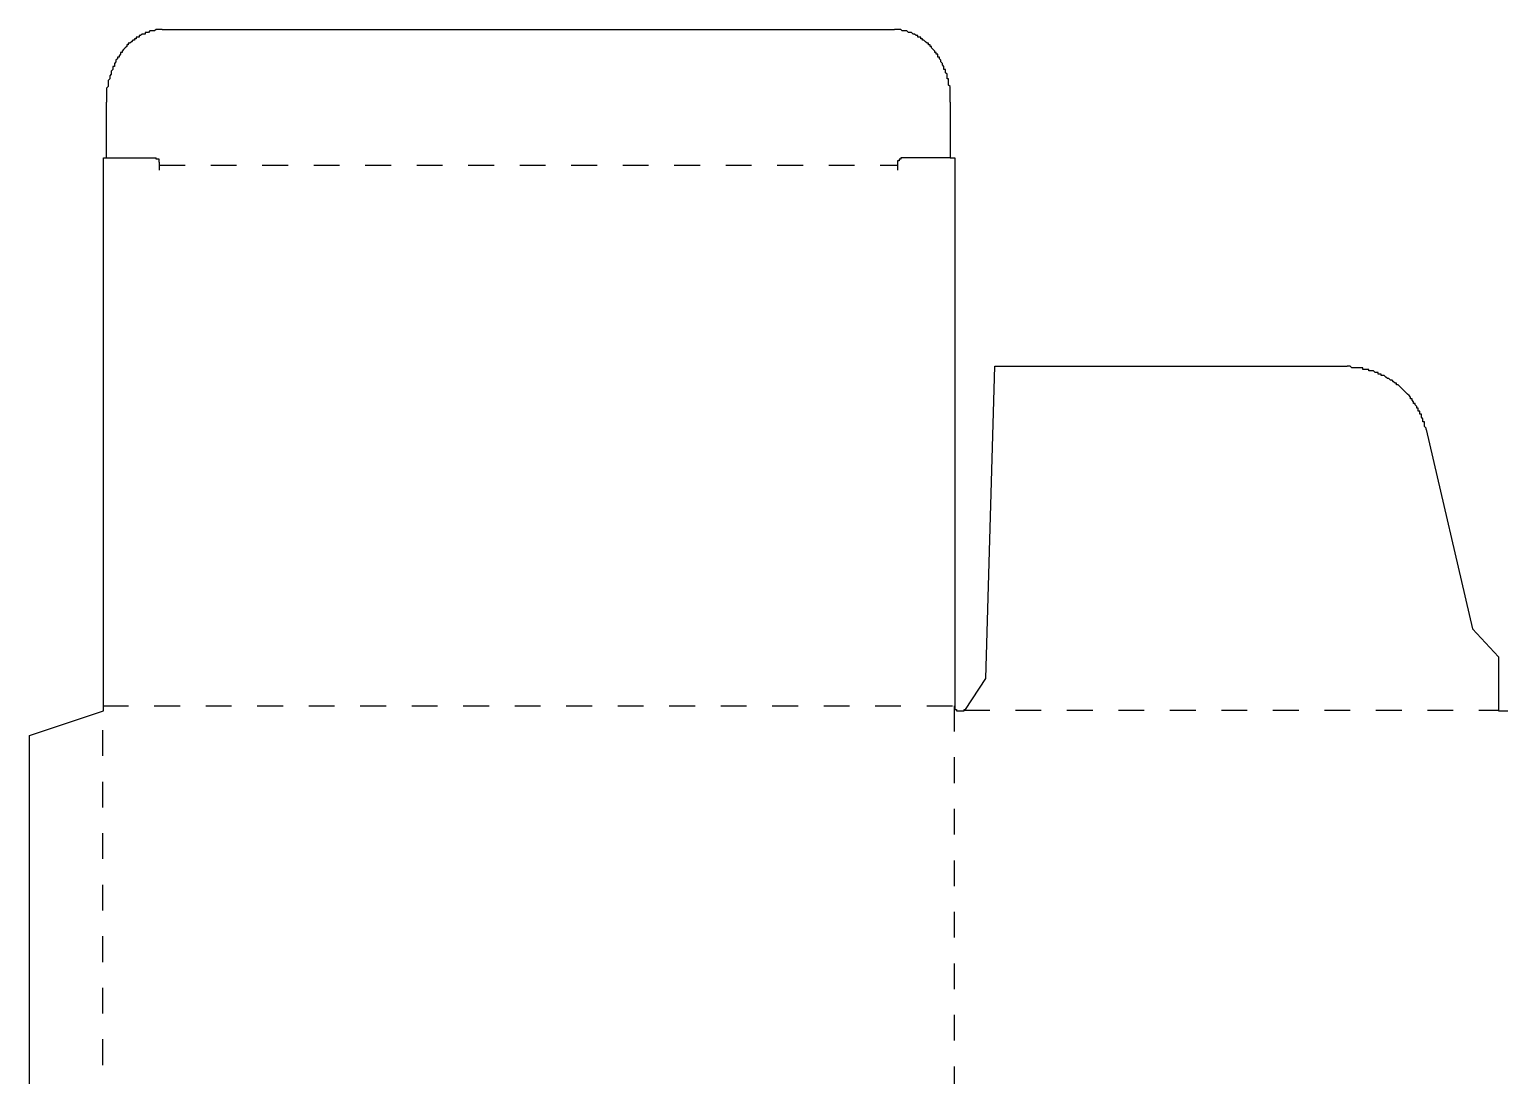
# Model space of a CAD drawing. Extents: x 11 to 1347, y -989 to -14.
# Drawn here: x 11 to 696, y -502 to -14 of the extents above; entities that cross this region are included whole.
import ezdxf

# ---------------------------------------------------------------- set-up
doc = ezdxf.new("R2010")
doc.units = 0
doc.linetypes.add('DASHED', pattern=[24, 12, -12])
doc.layers.add('CREASE', color=5, linetype='DASHED')
doc.layers.add('CUT', color=1, linetype='CONTINUOUS')

msp = doc.modelspace()

# ---------------------------------------------------------------- linework, layer by layer
at = {"layer": 'CREASE'}
for p, q in [((71.33, -77.59), (415.53, -77.59)), ((45, -329.55), (441.85, -329.55)), ((45, -784.92), (45, -331.65)), ((441.85, -329.55), (441.85, -784.92)), ((446.34, -331.65), (695.71, -331.65))]:
    msp.add_line(p, q, dxfattribs=at)
at = {"layer": 'CUT'}
for p, q in [((58.32, -20.16), (57.6, -20.88)), ((59.04, -19.44), (58.32, -20.16)), ((58.32, -20.16), (58.32, -20.16)), ((59.76, -19.44), (59.04, -19.44)), ((59.04, -19.44), (59.04, -19.44)), ((60.48, -18.72), (59.76, -18.72)), ((59.76, -18.72), (59.76, -19.44)), ((61.2, -18), (60.48, -18)), ((60.48, -18), (60.48, -18.72)), ((61.92, -18), (61.2, -18)), ((61.2, -18), (61.2, -18)), ((62.64, -17.28), (61.92, -17.28)), ((61.92, -17.28), (61.92, -18)), ((63.36, -16.56), (62.64, -17.28)), ((62.64, -17.28), (62.64, -17.28)), ((64.08, -16.56), (63.36, -16.56)), ((63.36, -16.56), (63.36, -16.56)), ((64.8, -16.56), (64.08, -16.56)), ((65.52, -15.84), (64.8, -15.84)), ((64.8, -15.84), (64.8, -16.56)), ((66.24, -15.84), (65.52, -15.84)), ((65.52, -15.84), (65.52, -15.84)), ((66.96, -15.12), (66.24, -15.84)), ((66.24, -15.84), (66.24, -15.84)), ((67.68, -15.12), (66.96, -15.12)), ((66.96, -15.12), (66.96, -15.12)), ((68.4, -15.12), (67.68, -15.12)), ((67.68, -15.12), (67.68, -15.12)), ((69.12, -15.12), (68.4, -15.12)), ((69.84, -14.4), (69.12, -15.12)), ((69.12, -15.12), (69.12, -15.12)), ((70.56, -14.4), (69.84, -14.4)), ((69.84, -14.4), (69.84, -14.4)), ((71.28, -14.4), (70.56, -14.4)), ((70.56, -14.4), (70.56, -14.4)), ((72, -14.4), (71.28, -14.4)), ((72.72, -14.4), (72, -14.4)), ((72, -14.4), (72, -14.4)), ((72.72, -14.4), (414, -14.4)), ((72.72, -14.4), (72.72, -14.4)), ((414.72, -14.4), (414, -14.4)), ((414, -14.4), (414, -14.4)), ((415.44, -14.4), (414.72, -14.4)), ((416.16, -14.4), (415.44, -14.4)), ((415.44, -14.4), (415.44, -14.4)), ((416.88, -14.4), (416.16, -14.4)), ((416.16, -14.4), (416.16, -14.4)), ((417.6, -15.12), (416.88, -14.4)), ((416.88, -14.4), (416.88, -14.4)), ((418.32, -15.12), (417.6, -15.12)), ((419.04, -15.12), (418.32, -15.12)), ((418.32, -15.12), (418.32, -15.12)), ((419.76, -15.12), (419.04, -15.12)), ((419.04, -15.12), (419.04, -15.12)), ((420.48, -15.84), (419.76, -15.12)), ((419.76, -15.12), (419.76, -15.12)), ((421.2, -15.84), (420.48, -15.84)), ((420.48, -15.84), (420.48, -15.84)), ((421.92, -15.84), (421.2, -15.84)), ((422.64, -16.56), (421.92, -15.84)), ((421.92, -15.84), (421.92, -15.84)), ((423.36, -16.56), (422.64, -16.56)), ((422.64, -16.56), (422.64, -16.56)), ((424.08, -17.28), (423.36, -16.56)), ((423.36, -16.56), (423.36, -16.56)), ((424.8, -17.28), (424.08, -17.28)), ((424.08, -17.28), (424.08, -17.28)), ((424.8, -18), (424.8, -17.28)), ((425.52, -18), (424.8, -18)), ((426.24, -18), (425.52, -18)), ((425.52, -18), (425.52, -18)), ((426.24, -18.72), (426.24, -18)), ((426.96, -18.72), (426.24, -18.72)), ((426.96, -19.44), (426.96, -18.72)), ((427.68, -19.44), (426.96, -19.44)), ((428.4, -20.16), (427.68, -19.44)), ((427.68, -19.44), (427.68, -19.44)), ((429.12, -20.88), (428.4, -20.16)), ((428.4, -20.16), (428.4, -20.16)), ((52.56, -27.36), (51.84, -27.36)), ((51.84, -27.36), (51.84, -28.08)), ((53.28, -25.92), (52.56, -26.64)), ((52.56, -26.64), (52.56, -27.36)), ((54, -25.2), (53.28, -25.2)), ((53.28, -25.2), (53.28, -25.92)), ((53.28, -25.92), (53.28, -25.92)), ((54.72, -23.76), (54, -24.48)), ((54, -24.48), (54, -24.48)), ((54, -24.48), (54, -25.2)), ((55.44, -23.04), (54.72, -23.76)), ((54.72, -23.76), (54.72, -23.76)), ((56.16, -22.32), (55.44, -23.04)), ((55.44, -23.04), (55.44, -23.04)), ((56.88, -21.6), (56.16, -21.6)), ((56.16, -21.6), (56.16, -22.32)), ((56.16, -22.32), (56.16, -22.32)), ((57.6, -20.88), (56.88, -20.88)), ((56.88, -20.88), (56.88, -21.6)), ((57.6, -20.88), (57.6, -20.88)), ((429.84, -20.88), (429.12, -20.88)), ((429.12, -20.88), (429.12, -20.88)), ((429.84, -21.6), (429.84, -20.88)), ((430.56, -21.6), (429.84, -21.6)), ((430.56, -22.32), (430.56, -21.6)), ((431.28, -22.32), (430.56, -22.32)), ((431.28, -23.04), (431.28, -22.32)), ((432, -23.76), (431.28, -23.04)), ((431.28, -23.04), (431.28, -23.04)), ((432.72, -24.48), (432, -23.76)), ((432, -23.76), (432, -23.76)), ((432.72, -25.2), (432.72, -24.48)), ((432.72, -24.48), (432.72, -24.48)), ((433.44, -25.2), (432.72, -25.2)), ((433.44, -25.92), (433.44, -25.2)), ((434.16, -25.92), (433.44, -25.92)), ((434.16, -26.64), (434.16, -25.92)), ((434.16, -27.36), (434.16, -26.64)), ((434.88, -27.36), (434.16, -27.36)), ((434.88, -28.08), (434.88, -27.36)), ((49.68, -33.12), (48.96, -33.84)), ((48.96, -33.84), (48.96, -34.56)), ((50.4, -31.68), (49.68, -31.68)), ((49.68, -31.68), (49.68, -32.4)), ((49.68, -32.4), (49.68, -33.12)), ((49.68, -33.12), (49.68, -33.12)), ((51.12, -29.52), (50.4, -30.24)), ((50.4, -30.24), (50.4, -30.24)), ((50.4, -30.24), (50.4, -30.96)), ((50.4, -30.96), (50.4, -31.68)), ((51.84, -28.08), (51.12, -28.8)), ((51.12, -28.8), (51.12, -29.52)), ((51.12, -29.52), (51.12, -29.52)), ((51.84, -28.08), (51.84, -28.08)), ((435.6, -28.8), (434.88, -28.08)), ((434.88, -28.08), (434.88, -28.08)), ((435.6, -29.52), (435.6, -28.8)), ((436.32, -30.24), (435.6, -29.52)), ((435.6, -29.52), (435.6, -29.52)), ((436.32, -30.96), (436.32, -30.24)), ((436.32, -30.24), (436.32, -30.24)), ((437.04, -31.68), (436.32, -30.96)), ((437.04, -32.4), (437.04, -31.68)), ((437.04, -31.68), (437.04, -31.68)), ((437.04, -33.12), (437.04, -32.4)), ((437.76, -33.12), (437.04, -33.12)), ((437.76, -33.84), (437.76, -33.12)), ((437.76, -34.56), (437.76, -33.84)), ((47.52, -41.04), (46.8, -41.76)), ((48.24, -37.44), (47.52, -38.16)), ((47.52, -38.16), (47.52, -38.88)), ((47.52, -38.88), (47.52, -38.88)), ((47.52, -38.88), (47.52, -39.6)), ((47.52, -39.6), (47.52, -40.32)), ((47.52, -40.32), (47.52, -41.04)), ((47.52, -41.04), (47.52, -41.04)), ((48.96, -35.28), (48.24, -36)), ((48.24, -36), (48.24, -36)), ((48.24, -36), (48.24, -36.72)), ((48.24, -36.72), (48.24, -37.44)), ((48.24, -37.44), (48.24, -37.44)), ((48.96, -34.56), (48.96, -34.56)), ((48.96, -34.56), (48.96, -35.28)), ((438.48, -35.28), (437.76, -34.56)), ((437.76, -34.56), (437.76, -34.56)), ((438.48, -36), (438.48, -35.28)), ((438.48, -36.72), (438.48, -36)), ((438.48, -36), (438.48, -36)), ((438.48, -37.44), (438.48, -36.72)), ((439.2, -37.44), (438.48, -37.44)), ((439.2, -38.16), (439.2, -37.44)), ((439.2, -38.88), (439.2, -38.16)), ((439.2, -39.6), (439.2, -38.88)), ((439.2, -38.88), (439.2, -38.88)), ((439.2, -40.32), (439.2, -39.6)), ((439.92, -41.04), (439.2, -40.32)), ((439.92, -41.76), (439.92, -41.04)), ((439.92, -41.04), (439.92, -41.04)), ((46.8, -41.76), (46.8, -42.48)), ((46.8, -42.48), (46.8, -43.2)), ((46.8, -43.2), (46.8, -43.2)), ((46.8, -43.2), (46.8, -43.92)), ((46.8, -43.92), (46.8, -44.64)), ((46.8, -44.64), (46.8, -44.64)), ((46.8, -44.64), (46.8, -45.36)), ((46.8, -45.36), (46.8, -46.08)), ((46.8, -46.08), (46.8, -46.8)), ((46.8, -46.8), (46.8, -46.8)), ((46.8, -46.8), (46.8, -47.52)), ((46.8, -47.52), (46.8, -48.24)), ((439.92, -42.48), (439.92, -41.76)), ((439.92, -43.2), (439.92, -42.48)), ((439.92, -43.92), (439.92, -43.2)), ((439.92, -43.2), (439.92, -43.2)), ((439.92, -44.64), (439.92, -43.92)), ((439.92, -45.36), (439.92, -44.64)), ((439.92, -44.64), (439.92, -44.64)), ((439.92, -46.08), (439.92, -45.36)), ((439.92, -46.8), (439.92, -46.08)), ((439.92, -47.52), (439.92, -46.8)), ((439.92, -46.8), (439.92, -46.8)), ((439.92, -48.24), (439.92, -47.52)), ((46.8, -74.16), (46.8, -48.24)), ((439.92, -48.24), (439.92, -74.16)), ((45.36, -329.76), (45.36, -74.16)), ((45.36, -74.16), (46.8, -74.16)), ((46.8, -74.16), (69.84, -74.16)), ((69.84, -74.88), (69.84, -74.16)), ((69.84, -74.16), (69.84, -74.16)), ((69.84, -74.16), (69.84, -74.16)), ((69.84, -74.16), (69.84, -74.16)), ((69.84, -74.16), (69.84, -74.16)), ((69.84, -74.16), (69.84, -74.16)), ((69.84, -74.16), (69.84, -74.16)), ((69.84, -74.16), (69.84, -74.16)), ((69.84, -74.16), (69.84, -74.16)), ((69.84, -74.16), (69.84, -74.16)), ((69.84, -74.16), (69.84, -74.16)), ((69.84, -74.16), (69.84, -74.16)), ((69.84, -74.16), (69.84, -74.16)), ((69.84, -74.16), (69.84, -74.16)), ((69.84, -74.16), (69.84, -74.16)), ((69.84, -74.16), (69.84, -74.16)), ((69.84, -74.16), (69.84, -74.16)), ((69.84, -74.16), (69.84, -74.16)), ((69.84, -74.16), (69.84, -74.16)), ((70.56, -74.88), (69.84, -74.88)), ((69.84, -74.88), (69.84, -74.88)), ((71.28, -74.88), (70.56, -74.88)), ((70.56, -74.88), (70.56, -74.88)), ((70.56, -74.88), (70.56, -74.88)), ((70.56, -74.88), (70.56, -74.88)), ((70.56, -74.88), (70.56, -74.88)), ((70.56, -74.88), (70.56, -74.88)), ((70.56, -74.88), (70.56, -74.88)), ((70.56, -74.88), (70.56, -74.88)), ((70.56, -74.88), (70.56, -74.88)), ((70.56, -74.88), (70.56, -74.88)), ((70.56, -74.88), (70.56, -74.88)), ((70.56, -74.88), (70.56, -74.88)), ((70.56, -74.88), (70.56, -74.88)), ((70.56, -74.88), (70.56, -74.88)), ((70.56, -74.88), (70.56, -74.88)), ((70.56, -74.88), (70.56, -74.88)), ((70.56, -74.88), (70.56, -74.88)), ((70.56, -74.88), (70.56, -74.88)), ((70.56, -74.88), (70.56, -74.88)), ((70.56, -74.88), (70.56, -74.88)), ((70.56, -74.88), (70.56, -74.88)), ((70.56, -74.88), (70.56, -74.88)), ((70.56, -74.88), (70.56, -74.88)), ((70.56, -74.88), (70.56, -74.88)), ((70.56, -74.88), (70.56, -74.88)), ((70.56, -74.88), (70.56, -74.88)), ((70.56, -74.88), (70.56, -74.88)), ((70.56, -74.88), (70.56, -74.88)), ((70.56, -74.88), (70.56, -74.88)), ((70.56, -74.88), (70.56, -74.88)), ((70.56, -74.88), (70.56, -74.88)), ((70.56, -74.88), (70.56, -74.88)), ((70.56, -74.88), (70.56, -74.88)), ((70.56, -74.88), (70.56, -74.88)), ((71.28, -75.6), (71.28, -74.88)), ((71.28, -74.88), (71.28, -74.88)), ((71.28, -74.88), (71.28, -74.88)), ((416.88, -74.88), (416.16, -74.88)), ((416.16, -74.88), (416.16, -74.88)), ((416.16, -74.88), (416.16, -74.88)), ((416.16, -74.88), (416.16, -74.88)), ((416.16, -74.88), (416.16, -74.88)), ((416.16, -74.88), (416.16, -74.88)), ((416.16, -74.88), (416.16, -74.88)), ((416.16, -74.88), (416.16, -74.88)), ((416.16, -74.88), (416.16, -74.88)), ((416.16, -74.88), (416.16, -74.88)), ((416.16, -74.88), (416.16, -74.88)), ((416.16, -74.88), (416.16, -74.88)), ((416.16, -74.88), (416.16, -74.88)), ((416.16, -74.88), (416.16, -74.88)), ((416.16, -74.88), (416.16, -74.88)), ((416.16, -74.88), (416.16, -74.88)), ((416.16, -74.88), (416.16, -74.88)), ((416.16, -74.88), (416.16, -74.88)), ((416.16, -74.88), (416.16, -74.88)), ((416.16, -74.88), (416.16, -74.88)), ((416.16, -74.88), (416.16, -74.88)), ((416.16, -74.88), (416.16, -74.88)), ((416.16, -74.88), (416.16, -74.88)), ((416.16, -74.88), (416.16, -74.88)), ((416.16, -74.88), (416.16, -74.88)), ((416.16, -74.88), (416.16, -74.88)), ((416.16, -74.88), (416.16, -74.88)), ((416.16, -74.88), (416.16, -74.88)), ((416.16, -74.88), (416.16, -74.88)), ((416.16, -74.88), (416.16, -74.88)), ((416.16, -74.88), (416.16, -74.88)), ((416.16, -74.88), (416.16, -74.88)), ((416.16, -74.88), (416.16, -75.6)), ((439.92, -74.16), (416.88, -74.16)), ((416.88, -74.16), (416.88, -74.16)), ((416.88, -74.16), (416.88, -74.16)), ((416.88, -74.16), (416.88, -74.16)), ((416.88, -74.16), (416.88, -74.16)), ((416.88, -74.16), (416.88, -74.16)), ((416.88, -74.16), (416.88, -74.16)), ((416.88, -74.16), (416.88, -74.16)), ((416.88, -74.16), (416.88, -74.16)), ((416.88, -74.16), (416.88, -74.16)), ((416.88, -74.16), (416.88, -74.16)), ((416.88, -74.16), (416.88, -74.16)), ((416.88, -74.16), (416.88, -74.16)), ((416.88, -74.16), (416.88, -74.16)), ((416.88, -74.16), (416.88, -74.16)), ((416.88, -74.16), (416.88, -74.16)), ((416.88, -74.16), (416.88, -74.16)), ((416.88, -74.16), (416.88, -74.16)), ((416.88, -74.16), (416.88, -74.16)), ((416.88, -74.16), (416.88, -74.88)), ((416.88, -74.88), (416.88, -74.88)), ((416.88, -74.88), (416.88, -74.88)), ((416.88, -74.88), (416.88, -74.88)), ((416.88, -74.88), (416.88, -74.88)), ((416.88, -74.88), (416.88, -74.88)), ((416.88, -74.88), (416.88, -74.88)), ((439.92, -74.16), (442.08, -74.16)), ((442.08, -74.16), (442.08, -329.76)), ((71.28, -76.32), (71.28, -75.6)), ((71.28, -75.6), (71.28, -75.6)), ((71.28, -75.6), (71.28, -75.6)), ((71.28, -75.6), (71.28, -75.6)), ((71.28, -75.6), (71.28, -75.6)), ((71.28, -75.6), (71.28, -75.6)), ((71.28, -75.6), (71.28, -75.6)), ((71.28, -75.6), (71.28, -75.6)), ((71.28, -75.6), (71.28, -75.6)), ((71.28, -75.6), (71.28, -75.6)), ((71.28, -75.6), (71.28, -75.6)), ((71.28, -75.6), (71.28, -75.6)), ((71.28, -75.6), (71.28, -75.6)), ((71.28, -75.6), (71.28, -75.6)), ((71.28, -75.6), (71.28, -75.6)), ((71.28, -75.6), (71.28, -75.6)), ((71.28, -75.6), (71.28, -75.6)), ((71.28, -75.6), (71.28, -75.6)), ((71.28, -75.6), (71.28, -75.6)), ((71.28, -75.6), (71.28, -75.6)), ((71.28, -75.6), (71.28, -75.6)), ((71.28, -75.6), (71.28, -75.6)), ((71.28, -75.6), (71.28, -75.6)), ((71.28, -75.6), (71.28, -75.6)), ((71.28, -75.6), (71.28, -75.6)), ((71.28, -76.32), (71.28, -79.92)), ((71.28, -76.32), (71.28, -76.32)), ((71.28, -76.32), (71.28, -76.32)), ((71.28, -76.32), (71.28, -76.32)), ((71.28, -76.32), (71.28, -76.32)), ((71.28, -76.32), (71.28, -76.32)), ((71.28, -76.32), (71.28, -76.32)), ((71.28, -76.32), (71.28, -76.32)), ((71.28, -76.32), (71.28, -76.32)), ((71.28, -76.32), (71.28, -76.32)), ((71.28, -76.32), (71.28, -76.32)), ((71.28, -76.32), (71.28, -76.32)), ((71.28, -76.32), (71.28, -76.32)), ((71.28, -76.32), (71.28, -76.32)), ((71.28, -76.32), (71.28, -76.32)), ((71.28, -76.32), (71.28, -76.32)), ((71.28, -76.32), (71.28, -76.32)), ((71.28, -76.32), (71.28, -76.32)), ((416.16, -75.6), (415.44, -75.6)), ((415.44, -75.6), (415.44, -75.6)), ((415.44, -75.6), (415.44, -75.6)), ((415.44, -75.6), (415.44, -75.6)), ((415.44, -75.6), (415.44, -75.6)), ((415.44, -75.6), (415.44, -75.6)), ((415.44, -75.6), (415.44, -75.6)), ((415.44, -75.6), (415.44, -75.6)), ((415.44, -75.6), (415.44, -75.6)), ((415.44, -75.6), (415.44, -75.6)), ((415.44, -75.6), (415.44, -75.6)), ((415.44, -75.6), (415.44, -75.6)), ((415.44, -75.6), (415.44, -75.6)), ((415.44, -75.6), (415.44, -75.6)), ((415.44, -75.6), (415.44, -75.6)), ((415.44, -75.6), (415.44, -75.6)), ((415.44, -75.6), (415.44, -75.6)), ((415.44, -75.6), (415.44, -75.6)), ((415.44, -75.6), (415.44, -75.6)), ((415.44, -75.6), (415.44, -75.6)), ((415.44, -75.6), (415.44, -76.32)), ((415.44, -76.32), (415.44, -79.92)), ((415.44, -76.32), (415.44, -76.32)), ((415.44, -76.32), (415.44, -76.32)), ((415.44, -76.32), (415.44, -76.32)), ((415.44, -76.32), (415.44, -76.32)), ((415.44, -76.32), (415.44, -76.32)), ((415.44, -76.32), (415.44, -76.32)), ((415.44, -76.32), (415.44, -76.32)), ((415.44, -76.32), (415.44, -76.32)), ((415.44, -76.32), (415.44, -76.32)), ((415.44, -76.32), (415.44, -76.32)), ((415.44, -76.32), (415.44, -76.32)), ((415.44, -76.32), (415.44, -76.32)), ((415.44, -76.32), (415.44, -76.32)), ((415.44, -76.32), (415.44, -76.32)), ((415.44, -76.32), (415.44, -76.32)), ((415.44, -76.32), (415.44, -76.32)), ((415.44, -76.32), (415.44, -76.32)), ((416.16, -75.6), (416.16, -75.6)), ((416.16, -75.6), (416.16, -75.6)), ((416.16, -75.6), (416.16, -75.6)), ((416.16, -75.6), (416.16, -75.6)), ((456.48, -316.8), (460.8, -171.36)), ((460.8, -171.36), (624.96, -171.36)), ((625.68, -171.36), (624.96, -171.36)), ((624.96, -171.36), (624.96, -171.36)), ((626.4, -171.36), (625.68, -171.36)), ((627.12, -172.08), (626.4, -171.36)), ((627.84, -172.08), (627.12, -172.08)), ((627.12, -172.08), (627.12, -172.08)), ((628.56, -172.08), (627.84, -172.08)), ((629.28, -172.08), (628.56, -172.08)), ((628.56, -172.08), (628.56, -172.08)), ((630, -172.08), (629.28, -172.08)), ((630.72, -172.08), (630, -172.08)), ((630, -172.08), (630, -172.08)), ((631.44, -172.08), (630.72, -172.08)), ((632.16, -172.08), (631.44, -172.08)), ((632.16, -172.8), (632.16, -172.08)), ((632.88, -172.8), (632.16, -172.8)), ((633.6, -172.8), (632.88, -172.8)), ((634.32, -172.8), (633.6, -172.8)), ((633.6, -172.8), (633.6, -172.8)), ((635.04, -172.8), (634.32, -172.8)), ((635.04, -173.52), (635.04, -172.8)), ((635.76, -173.52), (635.04, -173.52)), ((636.48, -173.52), (635.76, -173.52)), ((637.2, -173.52), (636.48, -173.52)), ((636.48, -173.52), (636.48, -173.52)), ((637.92, -174.24), (637.2, -173.52)), ((638.64, -174.24), (637.92, -174.24)), ((637.92, -174.24), (637.92, -174.24)), ((639.36, -174.24), (638.64, -174.24)), ((639.36, -174.96), (639.36, -174.24)), ((640.08, -174.96), (639.36, -174.96)), ((640.8, -174.96), (640.08, -174.96)), ((640.8, -175.68), (640.8, -174.96)), ((641.52, -175.68), (640.8, -175.68)), ((642.24, -175.68), (641.52, -175.68)), ((642.96, -176.4), (642.24, -175.68)), ((642.24, -175.68), (642.24, -175.68)), ((643.68, -177.12), (642.96, -176.4)), ((642.96, -176.4), (642.96, -176.4)), ((644.4, -177.12), (643.68, -177.12)), ((645.12, -177.84), (644.4, -177.12)), ((644.4, -177.12), (644.4, -177.12)), ((645.84, -177.84), (645.12, -177.84)), ((645.12, -177.84), (645.12, -177.84)), ((646.56, -178.56), (645.84, -177.84)), ((647.28, -179.28), (646.56, -178.56)), ((646.56, -178.56), (646.56, -178.56)), ((648, -179.28), (647.28, -179.28)), ((647.28, -179.28), (647.28, -179.28)), ((648, -180), (648, -179.28)), ((648.72, -180), (648, -180)), ((649.44, -180.72), (648.72, -180)), ((650.16, -181.44), (649.44, -180.72)), ((649.44, -180.72), (649.44, -180.72)), ((650.88, -182.16), (650.16, -181.44)), ((650.16, -181.44), (650.16, -181.44)), ((651.6, -182.88), (650.88, -182.16)), ((650.88, -182.16), (650.88, -182.16)), ((652.32, -183.6), (651.6, -182.88)), ((651.6, -182.88), (651.6, -182.88)), ((653.04, -184.32), (652.32, -183.6)), ((652.32, -183.6), (652.32, -183.6)), ((653.76, -185.04), (653.04, -184.32)), ((653.04, -184.32), (653.04, -184.32)), ((654.48, -185.76), (653.76, -185.04)), ((653.76, -185.04), (653.76, -185.04)), ((654.48, -186.48), (654.48, -185.76)), ((654.48, -185.76), (654.48, -185.76)), ((655.2, -186.48), (654.48, -186.48)), ((655.2, -187.2), (655.2, -186.48)), ((655.92, -187.92), (655.2, -187.2)), ((655.92, -188.64), (655.92, -187.92)), ((655.92, -187.92), (655.92, -187.92)), ((656.64, -188.64), (655.92, -188.64)), ((656.64, -189.36), (656.64, -188.64)), ((657.36, -190.08), (656.64, -189.36)), ((657.36, -190.8), (657.36, -190.08)), ((657.36, -190.08), (657.36, -190.08)), ((658.08, -190.8), (657.36, -190.8)), ((658.08, -191.52), (658.08, -190.8)), ((658.08, -192.24), (658.08, -191.52)), ((658.8, -192.24), (658.08, -192.24)), ((658.8, -192.96), (658.8, -192.24)), ((658.8, -193.68), (658.8, -192.96)), ((659.52, -193.68), (658.8, -193.68)), ((659.52, -194.4), (659.52, -193.68)), ((659.52, -195.12), (659.52, -194.4)), ((659.52, -194.4), (659.52, -194.4)), ((660.24, -195.84), (659.52, -195.12)), ((660.24, -196.56), (660.24, -195.84)), ((660.24, -195.84), (660.24, -195.84)), ((660.24, -197.28), (660.24, -196.56)), ((660.96, -197.28), (660.24, -197.28)), ((660.96, -198), (660.96, -197.28)), ((660.96, -198.72), (660.96, -198)), ((660.96, -199.44), (660.96, -198.72)), ((660.96, -198.72), (660.96, -198.72)), ((661.68, -200.16), (660.96, -199.44)), ((661.68, -200.88), (661.68, -200.16)), ((661.68, -200.88), (683.28, -293.76)), ((661.68, -200.88), (661.68, -200.88)), ((683.28, -293.76), (695.52, -306.72)), ((695.52, -306.72), (695.52, -331.92)), ((447.12, -331.2), (456.48, -316.8)), ((10.8, -343.44), (45.36, -331.92)), ((45.36, -331.92), (45.36, -329.76)), ((45.36, -329.76), (45.36, -329.76)), ((442.08, -329.76), (442.08, -329.76)), ((442.08, -329.76), (442.08, -329.76)), ((442.08, -329.76), (442.08, -329.76)), ((442.08, -329.76), (442.08, -329.76)), ((442.08, -329.76), (442.08, -329.76)), ((442.08, -329.76), (442.08, -329.76)), ((442.08, -329.76), (442.08, -329.76)), ((442.08, -329.76), (442.08, -329.76)), ((442.08, -329.76), (442.08, -329.76)), ((442.08, -329.76), (442.08, -330.48)), ((442.08, -330.48), (442.08, -330.48)), ((442.08, -330.48), (442.08, -330.48)), ((442.08, -330.48), (442.08, -330.48)), ((442.08, -330.48), (442.08, -330.48)), ((442.08, -330.48), (442.08, -330.48)), ((442.08, -330.48), (442.08, -330.48)), ((442.08, -330.48), (442.08, -330.48)), ((442.08, -330.48), (442.08, -330.48)), ((442.08, -330.48), (442.08, -330.48)), ((442.08, -330.48), (442.08, -330.48)), ((442.08, -330.48), (442.08, -330.48)), ((442.08, -330.48), (442.08, -331.2)), ((442.08, -331.2), (442.08, -331.2)), ((442.08, -331.2), (442.08, -331.2)), ((442.08, -331.2), (442.08, -331.2)), ((442.08, -331.2), (442.08, -331.2)), ((442.08, -331.2), (442.08, -331.2)), ((442.08, -331.2), (442.08, -331.2)), ((442.08, -331.2), (442.08, -331.2)), ((442.08, -331.2), (442.8, -331.2)), ((442.8, -331.2), (442.8, -331.2)), ((442.8, -331.2), (442.8, -331.2)), ((442.8, -331.2), (442.8, -331.2)), ((442.8, -331.2), (442.8, -331.2)), ((442.8, -331.2), (442.8, -331.2)), ((442.8, -331.2), (442.8, -331.2)), ((442.8, -331.2), (442.8, -331.92)), ((442.8, -331.92), (442.8, -331.92)), ((442.8, -331.92), (442.8, -331.92)), ((442.8, -331.92), (442.8, -331.92)), ((442.8, -331.92), (442.8, -331.92)), ((442.8, -331.92), (442.8, -331.92)), ((442.8, -331.92), (442.8, -331.92)), ((442.8, -331.92), (442.8, -331.92)), ((442.8, -331.92), (442.8, -331.92)), ((442.8, -331.92), (443.52, -331.92)), ((443.52, -331.92), (443.52, -331.92)), ((443.52, -331.92), (443.52, -331.92)), ((443.52, -331.92), (443.52, -331.92)), ((443.52, -331.92), (443.52, -331.92)), ((443.52, -331.92), (443.52, -331.92)), ((443.52, -331.92), (443.52, -331.92)), ((443.52, -331.92), (443.52, -331.92)), ((443.52, -331.92), (443.52, -331.92)), ((443.52, -331.92), (443.52, -331.92)), ((443.52, -331.92), (443.52, -331.92)), ((443.52, -331.92), (443.52, -331.92)), ((443.52, -331.92), (444.24, -331.92)), ((444.24, -331.92), (444.24, -331.92)), ((444.24, -331.92), (444.24, -331.92)), ((444.24, -331.92), (444.24, -331.92)), ((444.24, -331.92), (444.24, -331.92)), ((444.24, -331.92), (444.24, -331.92)), ((444.24, -331.92), (444.24, -331.92)), ((444.24, -331.92), (444.24, -331.92)), ((444.24, -331.92), (444.24, -331.92)), ((444.24, -331.92), (444.24, -331.92)), ((444.24, -331.92), (444.24, -331.92)), ((444.24, -331.92), (444.24, -331.92)), ((444.24, -331.92), (444.96, -331.92)), ((444.96, -331.92), (444.96, -331.92)), ((444.96, -331.92), (444.96, -331.92)), ((444.96, -331.92), (444.96, -331.92)), ((444.96, -331.92), (444.96, -331.92)), ((444.96, -331.92), (444.96, -331.92)), ((444.96, -331.92), (444.96, -331.92)), ((444.96, -331.92), (444.96, -331.92)), ((444.96, -331.92), (444.96, -331.92)), ((444.96, -331.92), (444.96, -331.92)), ((444.96, -331.92), (444.96, -331.92)), ((444.96, -331.92), (444.96, -331.92)), ((444.96, -331.92), (445.68, -331.92)), ((445.68, -331.92), (445.68, -331.92)), ((445.68, -331.92), (445.68, -331.92)), ((445.68, -331.92), (445.68, -331.92)), ((445.68, -331.92), (445.68, -331.92)), ((445.68, -331.92), (445.68, -331.92)), ((445.68, -331.92), (445.68, -331.92)), ((445.68, -331.92), (445.68, -331.92)), ((445.68, -331.92), (445.68, -331.92)), ((445.68, -331.92), (445.68, -331.92)), ((445.68, -331.92), (445.68, -331.92)), ((445.68, -331.92), (445.68, -331.92)), ((445.68, -331.92), (445.68, -331.92)), ((445.68, -331.92), (446.4, -331.92)), ((446.4, -331.92), (446.4, -331.2)), ((446.4, -331.2), (446.4, -331.2)), ((446.4, -331.2), (446.4, -331.2)), ((446.4, -331.2), (446.4, -331.2)), ((446.4, -331.2), (446.4, -331.2)), ((446.4, -331.2), (446.4, -331.2)), ((446.4, -331.2), (446.4, -331.2)), ((446.4, -331.2), (446.4, -331.2)), ((446.4, -331.2), (446.4, -331.2)), ((446.4, -331.2), (446.4, -331.2)), ((446.4, -331.2), (446.4, -331.2)), ((446.4, -331.2), (446.4, -331.2)), ((446.4, -331.2), (446.4, -331.2)), ((446.4, -331.2), (446.4, -331.2)), ((446.4, -331.2), (446.4, -331.2)), ((446.4, -331.2), (446.4, -331.2)), ((446.4, -331.2), (446.4, -331.2)), ((446.4, -331.2), (446.4, -331.2)), ((446.4, -331.2), (446.4, -331.2)), ((446.4, -331.2), (446.4, -331.2)), ((446.4, -331.2), (446.4, -331.2)), ((446.4, -331.2), (446.4, -331.2)), ((446.4, -331.2), (446.4, -331.2)), ((446.4, -331.2), (446.4, -331.2)), ((446.4, -331.2), (446.4, -331.2)), ((446.4, -331.2), (446.4, -331.2)), ((446.4, -331.2), (446.4, -331.2)), ((446.4, -331.2), (446.4, -331.2)), ((446.4, -331.2), (446.4, -331.2)), ((446.4, -331.2), (446.4, -331.2)), ((446.4, -331.2), (446.4, -331.2)), ((446.4, -331.2), (446.4, -331.2)), ((446.4, -331.2), (446.4, -331.2)), ((446.4, -331.2), (446.4, -331.2)), ((446.4, -331.2), (446.4, -331.2)), ((446.4, -331.2), (446.4, -331.2)), ((446.4, -331.2), (446.4, -331.2)), ((446.4, -331.2), (446.4, -331.2)), ((446.4, -331.2), (446.4, -331.2)), ((446.4, -331.2), (446.4, -331.2)), ((446.4, -331.2), (446.4, -331.2)), ((446.4, -331.2), (446.4, -331.2)), ((446.4, -331.2), (446.4, -331.2)), ((446.4, -331.2), (446.4, -331.2)), ((446.4, -331.2), (446.4, -331.2)), ((446.4, -331.2), (446.4, -331.2)), ((446.4, -331.2), (446.4, -331.2)), ((446.4, -331.2), (446.4, -331.2)), ((446.4, -331.2), (446.4, -331.2)), ((446.4, -331.2), (446.4, -331.2)), ((446.4, -331.2), (446.4, -331.2)), ((446.4, -331.2), (446.4, -331.2)), ((446.4, -331.2), (446.4, -331.2)), ((446.4, -331.2), (446.4, -331.2)), ((446.4, -331.2), (446.4, -331.2)), ((446.4, -331.2), (446.4, -331.2)), ((446.4, -331.2), (446.4, -331.2)), ((446.4, -331.2), (446.4, -331.2)), ((446.4, -331.2), (446.4, -331.2)), ((446.4, -331.2), (446.4, -331.2)), ((446.4, -331.2), (446.4, -331.2)), ((446.4, -331.2), (446.4, -331.2)), ((446.4, -331.2), (446.4, -331.2)), ((446.4, -331.2), (447.12, -331.2)), ((446.4, -331.92), (446.4, -331.92)), ((446.4, -331.92), (446.4, -331.92)), ((446.4, -331.92), (446.4, -331.92)), ((446.4, -331.92), (446.4, -331.92)), ((446.4, -331.92), (446.4, -331.92)), ((446.4, -331.92), (446.4, -331.92)), ((446.4, -331.92), (446.4, -331.92)), ((446.4, -331.92), (446.4, -331.92)), ((446.4, -331.92), (446.4, -331.92)), ((446.4, -331.92), (446.4, -331.92)), ((446.4, -331.92), (446.4, -331.92)), ((446.4, -331.92), (446.4, -331.92)), ((446.4, -331.92), (446.4, -331.92)), ((446.4, -331.92), (446.4, -331.92)), ((446.4, -331.92), (446.4, -331.92)), ((446.4, -331.92), (446.4, -331.92)), ((446.4, -331.92), (446.4, -331.92)), ((446.4, -331.92), (446.4, -331.92)), ((446.4, -331.92), (446.4, -331.92)), ((446.4, -331.92), (446.4, -331.92)), ((446.4, -331.92), (446.4, -331.92)), ((446.4, -331.92), (446.4, -331.92)), ((446.4, -331.92), (446.4, -331.92)), ((446.4, -331.92), (446.4, -331.92)), ((447.12, -331.2), (447.12, -331.2)), ((447.12, -331.2), (447.12, -331.2)), ((447.12, -331.2), (447.12, -331.2)), ((447.12, -331.2), (447.12, -331.2)), ((447.12, -331.2), (447.12, -331.2)), ((447.12, -331.2), (447.12, -331.2)), ((447.12, -331.2), (447.12, -331.2)), ((447.12, -331.2), (447.12, -331.2)), ((447.12, -331.2), (447.12, -331.2)), ((447.12, -331.2), (447.12, -331.2)), ((447.12, -331.2), (447.12, -331.2)), ((447.12, -331.2), (447.12, -331.2)), ((447.12, -331.2), (447.12, -331.2)), ((447.12, -331.2), (447.12, -331.2)), ((447.12, -331.2), (447.12, -331.2)), ((447.12, -331.2), (447.12, -331.2)), ((447.12, -331.2), (447.12, -331.2)), ((447.12, -331.2), (447.12, -331.2)), ((695.52, -331.92), (1095.12, -331.92)), ((10.8, -727.92), (10.8, -343.44))]:
    msp.add_line(p, q, dxfattribs=at)

doc.saveas('drawing.dxf')
